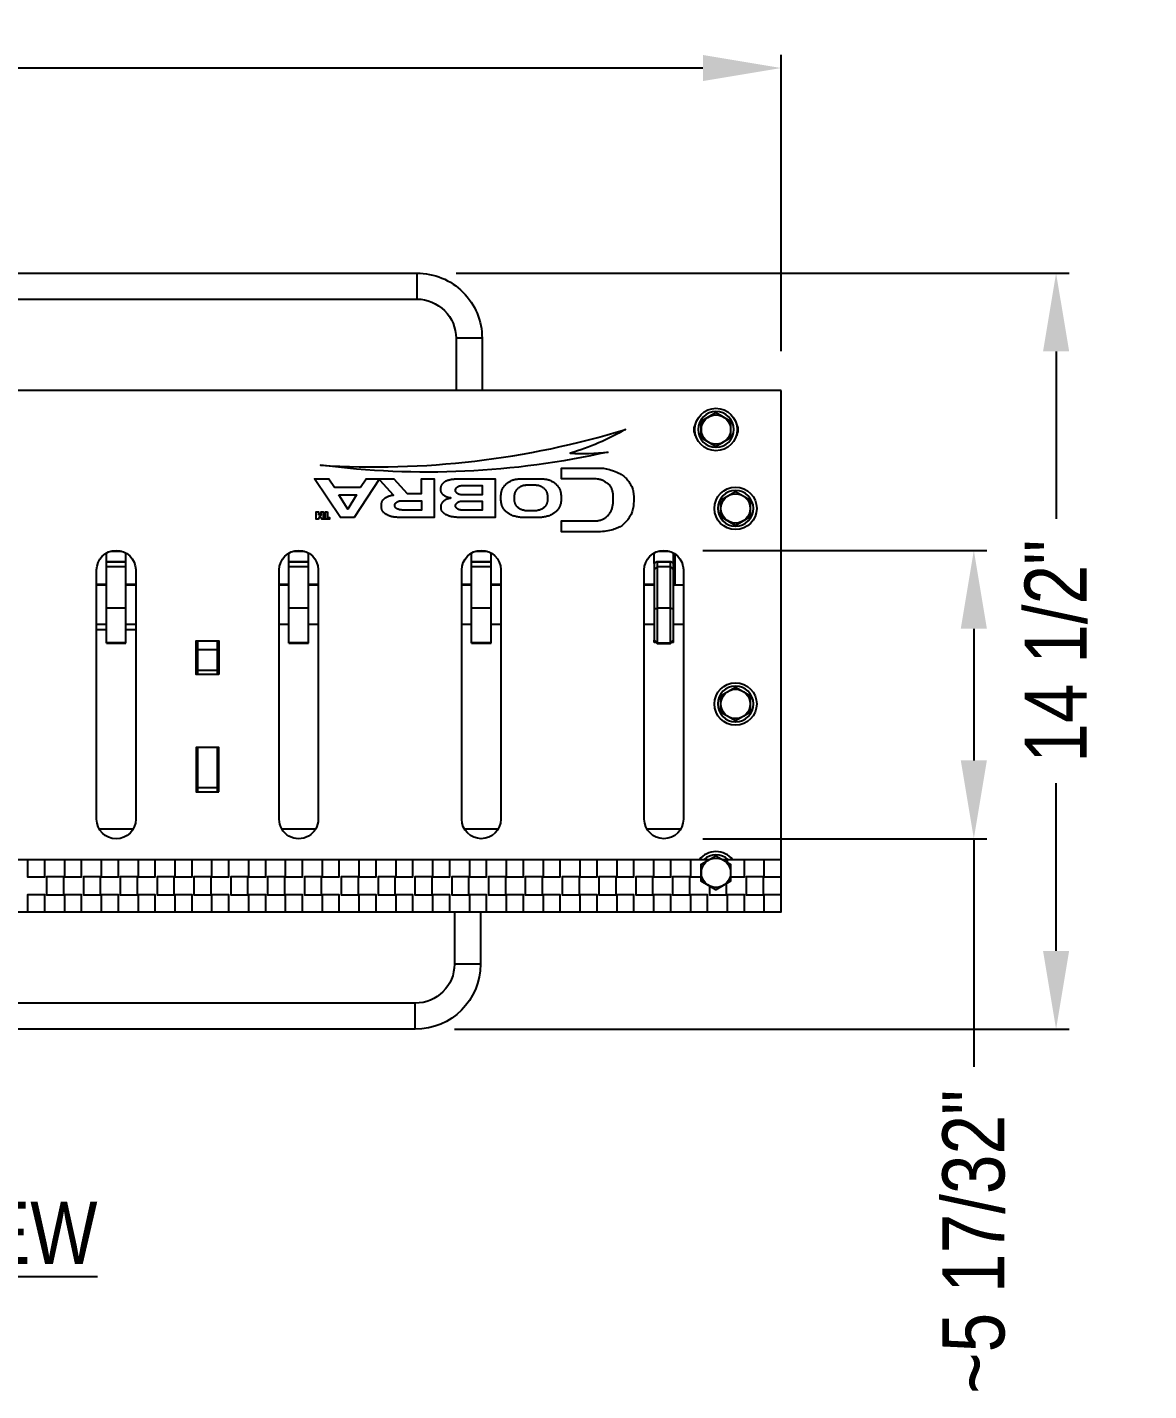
# Model space of a CAD drawing. Extents: x 0 to 216, y 0 to 280.
# Drawn here: x 65.4 to 108.4, y 176.6 to 228.9 of the extents above; entities that cross this region are included whole.
import ezdxf

# ---------------------------------------------------------------- set-up
doc = ezdxf.new("R2010")
doc.units = 0
doc.header["$MEASUREMENT"] = 0
for name, color, linetype in [('CADdetails-1-FINE', 1, 'CONTINUOUS'), ('CADdetails-11-VERYFINE', 11, 'CONTINUOUS'), ('CADdetails-2-FINELIGHT', 2, 'CONTINUOUS'), ('CADdetails-7-VERYFINE', 7, 'CONTINUOUS'), ('CADdetails-9-EXTRAFINE', 9, 'CONTINUOUS')]:
    doc.layers.add(name, color=color, linetype=linetype)
doc.styles.add('CADdetails-DIMENSIONS', font='ARIALN.TTF', dxfattribs={"height": 2.38})
doc.styles.add('CADdetails-NOTES', font='ARIALN.TTF', dxfattribs={"height": 2.38})
doc.dimstyles.new('CADdetails-DIM', dxfattribs={"dimtxt": 2.38, "dimasz": 3, "dimexe": 0.5, "dimexo": 1.5, "dimgap": 1, "dimtad": 0, "dimzin": 0, "dimdsep": 46, "dimtxsty": 'CADdetails-NOTES', "dimcen": 1, "dimclrd": 256, "dimclre": 256, "dimadec": 0, "dimazin": 0, "dimtfac": 1, "dimtofl": 0, "dimtmove": 0, "dimatfit": 3, "dimfxl": 0, "dimtolj": 1, "dimtzin": 0, "dimarcsym": 0})

# ---------------------------------------------------------------- blocks, each defined once
blk = doc.blocks.new('*D11')
at = {"layer": 'CADdetails-7-VERYFINE', "lineweight": -2}
for p, q in [((81.832, 219.474), (105.322, 219.474)), ((104.822, 216.474), (104.822, 210.051)), ((104.822, 193.499), (104.822, 199.922)), ((81.772, 190.499), (105.322, 190.499))]:
    blk.add_line(p, q, dxfattribs=at)
at = {"layer": 'CADdetails-7-VERYFINE'}
for points in [[(104.322, 216.474), (105.322, 216.474), (104.822, 219.474)], [(104.322, 193.499), (105.322, 193.499), (104.822, 190.499)]]:
    blk.add_solid(points, dxfattribs=at)
at = {"layer": 'CADdetails-7-VERYFINE', "color": 0, "insert": (104.822, 204.986), "char_height": 2.38, "attachment_point": 5, "rotation": 90, "style": 'CADdetails-NOTES'}
blk.add_mtext('\\A1;14 1/2"', dxfattribs=at)
blk = doc.blocks.new('*D12')
at = {"layer": 'CADdetails-7-VERYFINE', "lineweight": -2}
for p, q in [((91.294, 208.848), (102.171, 208.848)), ((101.671, 205.848), (101.671, 200.8)), ((91.294, 197.8), (102.171, 197.8)), ((101.671, 197.8), (101.671, 189.06))]:
    blk.add_line(p, q, dxfattribs=at)
at = {"layer": 'CADdetails-7-VERYFINE'}
for points in [[(101.171, 205.848), (102.171, 205.848), (101.671, 208.848)], [(101.171, 200.8), (102.171, 200.8), (101.671, 197.8)]]:
    blk.add_solid(points, dxfattribs=at)
at = {"layer": 'CADdetails-7-VERYFINE', "color": 0, "insert": (101.671, 182.354), "char_height": 2.38, "attachment_point": 5, "rotation": 90, "style": 'CADdetails-NOTES'}
blk.add_mtext('\\A1;~5 17/32"', dxfattribs=at)
blk = doc.blocks.new('*D13')
at = {"layer": 'CADdetails-7-VERYFINE', "lineweight": -2}
for p, q in [((22.354, 216.478), (22.354, 227.831)), ((94.29, 216.478), (94.29, 227.831)), ((25.354, 227.331), (55.44, 227.331)), ((91.29, 227.331), (61.203, 227.331))]:
    blk.add_line(p, q, dxfattribs=at)
at = {"layer": 'CADdetails-7-VERYFINE'}
for points in [[(25.354, 227.831), (25.354, 226.831), (22.354, 227.331)], [(91.29, 227.831), (91.29, 226.831), (94.29, 227.331)]]:
    blk.add_solid(points, dxfattribs=at)
at = {"layer": 'CADdetails-7-VERYFINE', "color": 0, "insert": (58.322, 227.331), "char_height": 2.38, "attachment_point": 5, "style": 'CADdetails-NOTES'}
blk.add_mtext('\\A1;36"', dxfattribs=at)

msp = doc.modelspace()

# ---------------------------------------------------------------- linework, layer by layer
at = {"layer": 'CADdetails-1-FINE'}
msp.add_lwpolyline([(94.29, 214.978), (22.354, 214.978), (22.354, 194.995), (94.29, 194.995)], close=True, dxfattribs=at)
at = {"layer": 'CADdetails-11-VERYFINE'}
for points in [[(33.873, 214.978), (33.873, 216.976, -0.414214), (36.371, 219.474), (80.332, 219.474, -0.414214), (82.83, 216.976), (82.83, 214.978)], [(34.872, 214.978), (34.872, 216.976, -0.414214), (36.371, 218.475), (80.332, 218.475, -0.414214), (81.831, 216.976), (81.831, 214.978)], [(82.77, 194.995), (82.77, 192.997, -0.414213), (80.272, 190.499), (36.311, 190.499, -0.414211), (33.814, 192.997), (33.814, 194.995)], [(81.771, 194.995), (81.771, 192.997, -0.414213), (80.272, 191.498), (36.311, 191.498, -0.414212), (34.813, 192.997), (34.813, 194.995)]]:
    msp.add_lwpolyline(points, format="xyb", dxfattribs=at)
for points in [[(80.332, 219.474), (80.332, 218.475)], [(82.83, 216.976), (81.831, 216.976)], [(82.77, 192.997), (81.771, 192.997)], [(80.272, 190.499), (80.272, 191.498)]]:
    msp.add_lwpolyline(points, dxfattribs=at)
at = {"layer": 'CADdetails-9-EXTRAFINE'}
for points in [[(91.797, 212.833), (91.797, 212.797, 273.753625), (91.787, 212.797), (91.787, 212.833)], [(92.546, 209.81), (92.546, 209.773, 273.582638), (92.536, 209.773), (92.536, 209.81)], [(68.063, 198.548), (68.063, 208.099, -0.99233), (69.562, 208.11), (69.562, 207.37, -0.003416), (69.562, 207.36)], [(75.057, 198.548), (75.057, 208.099, -0.992333), (76.555, 208.11), (76.555, 207.37, -0.002767), (76.555, 207.361)], [(82.051, 198.549), (82.051, 208.099, -0.992335), (83.549, 208.11), (83.549, 207.37, -0.003306), (83.549, 207.361)], [(89.045, 198.549), (89.044, 208.099, -0.992341), (90.543, 208.11), (90.543, 207.371, -0.002767), (90.543, 207.361)], [(69.562, 207.36), (69.562, 198.548, -0.999976), (68.063, 198.548)], [(76.555, 207.361), (76.556, 198.549, -1.000014), (75.057, 198.548)], [(83.549, 207.361), (83.55, 198.549, -0.999999), (82.051, 198.549)], [(90.543, 207.361), (90.543, 198.549, -0.999964), (89.045, 198.549)], [(92.546, 202.317), (92.546, 202.28, 273.582638), (92.536, 202.28), (92.536, 202.317)]]:
    msp.add_lwpolyline(points, format="xyb", dxfattribs=at)
for points in [[(91.23, 213.155), (91.23, 213.803), (91.792, 214.127), (92.353, 213.803), (92.353, 213.155), (91.792, 212.831)], [(87.162, 212.002), (87.21, 212.001), (87.275, 212.002), (87.33, 212.003), (87.38, 212.002), (87.429, 212), (87.48, 211.995), (87.532, 211.987), (87.586, 211.977), (87.598, 211.975), (87.653, 211.962), (87.711, 211.946), (87.774, 211.926), (87.827, 211.908), (87.862, 211.896), (87.928, 211.871), (87.987, 211.846), (88.041, 211.822), (88.091, 211.797), (88.138, 211.771), (88.144, 211.768), (88.187, 211.741), (88.227, 211.714), (88.263, 211.687), (88.297, 211.659), (88.328, 211.631), (88.358, 211.601), (88.387, 211.567), (88.417, 211.531), (88.447, 211.489), (88.467, 211.461), (88.493, 211.421), (88.519, 211.377), (88.542, 211.335), (88.562, 211.294), (88.579, 211.255), (88.593, 211.216), (88.605, 211.177), (88.615, 211.136), (88.624, 211.091), (88.631, 211.043), (88.637, 210.992), (88.641, 210.935), (88.641, 210.932), (88.643, 210.868), (88.643, 210.8), (88.641, 210.729), (88.641, 210.716), (88.636, 210.644), (88.63, 210.577), (88.626, 210.542), (88.618, 210.486), (88.608, 210.433), (88.597, 210.385), (88.585, 210.34), (88.571, 210.298), (88.556, 210.259), (88.539, 210.22), (88.519, 210.181), (88.496, 210.142), (88.471, 210.102), (88.443, 210.062), (88.411, 210.021), (88.379, 209.982), (88.378, 209.981), (88.342, 209.941), (88.305, 209.903), (88.267, 209.869), (88.23, 209.837), (88.192, 209.807), (88.154, 209.78), (88.116, 209.756), (88.077, 209.734), (88.035, 209.713), (87.99, 209.693), (87.942, 209.674), (87.891, 209.656), (87.835, 209.639), (87.776, 209.622), (87.71, 209.607), (87.644, 209.594), (87.576, 209.583), (87.508, 209.574), (87.439, 209.567), (87.368, 209.562), (87.297, 209.56), (87.225, 209.56), (87.162, 209.561), (85.875, 209.561), (85.875, 209.982), (87.162, 209.982), (87.191, 209.981), (87.22, 209.983), (87.25, 209.985), (87.279, 209.989), (87.309, 209.995), (87.338, 210.002), (87.368, 210.01), (87.397, 210.02), (87.425, 210.031), (87.426, 210.031), (87.454, 210.043), (87.482, 210.057), (87.509, 210.072), (87.534, 210.087), (87.559, 210.104), (87.583, 210.122), (87.606, 210.141), (87.628, 210.161), (87.648, 210.181), (87.668, 210.203), (87.688, 210.226), (87.706, 210.251), (87.724, 210.276), (87.741, 210.303), (87.757, 210.331), (87.771, 210.36), (87.785, 210.39), (87.787, 210.393), (87.797, 210.417), (87.808, 210.448), (87.818, 210.479), (87.826, 210.51), (87.833, 210.541), (87.839, 210.572), (87.843, 210.602), (87.846, 210.632), (87.847, 210.662), (87.848, 210.697), (87.847, 210.743), (87.846, 210.772), (87.846, 210.813), (87.847, 210.855), (87.847, 210.876), (87.849, 210.928), (87.849, 210.965), (87.848, 210.997), (87.846, 211.026), (87.843, 211.054), (87.838, 211.083), (87.832, 211.112), (87.824, 211.14), (87.815, 211.169), (87.804, 211.198), (87.802, 211.205), (87.798, 211.215), (87.786, 211.241), (87.774, 211.265), (87.761, 211.287), (87.748, 211.308), (87.734, 211.326), (87.72, 211.344), (87.705, 211.359), (87.69, 211.374), (87.672, 211.389), (87.652, 211.404), (87.627, 211.421), (87.596, 211.441), (87.565, 211.461), (87.539, 211.477), (87.508, 211.496), (87.483, 211.51), (87.461, 211.521), (87.439, 211.532), (87.414, 211.541), (87.387, 211.55), (87.383, 211.551), (87.353, 211.559), (87.321, 211.567), (87.287, 211.574), (87.249, 211.58), (87.205, 211.585), (87.162, 211.59), (85.875, 211.59), (85.875, 212.002)], [(78.17, 211.264), (78.385, 211.59), (78.905, 211.59), (77.93, 210.111), (77.402, 210.111), (76.406, 211.59), (76.959, 211.59), (77.178, 211.264)], [(81.909, 210.111), (81.877, 210.114), (81.835, 210.118), (81.791, 210.121), (81.756, 210.124), (81.726, 210.127), (81.7, 210.13), (81.676, 210.134), (81.654, 210.138), (81.634, 210.143), (81.613, 210.148), (81.592, 210.155), (81.569, 210.163), (81.544, 210.172), (81.517, 210.183), (81.512, 210.185), (81.488, 210.195), (81.466, 210.205), (81.447, 210.214), (81.43, 210.224), (81.415, 210.233), (81.4, 210.242), (81.39, 210.25), (81.376, 210.26), (81.363, 210.272), (81.351, 210.283), (81.339, 210.295), (81.327, 210.308), (81.317, 210.321), (81.307, 210.335), (81.302, 210.341), (81.294, 210.355), (81.287, 210.367), (81.281, 210.38), (81.275, 210.392), (81.271, 210.405), (81.267, 210.416), (81.265, 210.428), (81.263, 210.44), (81.261, 210.453), (81.261, 210.468), (81.26, 210.488), (81.26, 210.493), (81.26, 210.513), (81.26, 210.532), (81.261, 210.547), (81.263, 210.561), (81.265, 210.575), (81.268, 210.589), (81.272, 210.603), (81.277, 210.617), (81.282, 210.631), (81.289, 210.645), (81.296, 210.659), (81.304, 210.673), (81.313, 210.686), (81.322, 210.699), (81.332, 210.712), (81.335, 210.715), (81.346, 210.727), (81.357, 210.738), (81.37, 210.75), (81.383, 210.761), (81.397, 210.772), (81.406, 210.778), (81.413, 210.782), (81.428, 210.792), (81.444, 210.801), (81.459, 210.809), (81.475, 210.817), (81.49, 210.823), (81.506, 210.829), (81.523, 210.834), (81.543, 210.839), (81.566, 210.845), (81.599, 210.852), (81.604, 210.853), (81.631, 210.859), (81.612, 210.86), (81.594, 210.862), (81.575, 210.864), (81.557, 210.867), (81.539, 210.871), (81.52, 210.876), (81.502, 210.882), (81.484, 210.888), (81.466, 210.895), (81.449, 210.903), (81.431, 210.912), (81.418, 210.919), (81.402, 210.928), (81.386, 210.938), (81.372, 210.948), (81.358, 210.959), (81.345, 210.969), (81.334, 210.98), (81.323, 210.991), (81.313, 211.003), (81.303, 211.014), (81.295, 211.026), (81.289, 211.035), (81.282, 211.047), (81.275, 211.06), (81.27, 211.072), (81.265, 211.085), (81.261, 211.097), (81.258, 211.109), (81.256, 211.121), (81.255, 211.133), (81.254, 211.145), (81.254, 211.159), (81.254, 211.179), (81.255, 211.188), (81.255, 211.208), (81.255, 211.214), (81.255, 211.232), (81.255, 211.238), (81.256, 211.253), (81.258, 211.268), (81.26, 211.281), (81.262, 211.293), (81.266, 211.305), (81.27, 211.317), (81.275, 211.329), (81.282, 211.342), (81.289, 211.355), (81.297, 211.369), (81.307, 211.384), (81.313, 211.391), (81.319, 211.399), (81.331, 211.414), (81.343, 211.428), (81.355, 211.441), (81.367, 211.453), (81.379, 211.465), (81.392, 211.475), (81.405, 211.484), (81.418, 211.493), (81.432, 211.501), (81.447, 211.509), (81.463, 211.517), (81.481, 211.525), (81.499, 211.532), (81.51, 211.536), (81.532, 211.544), (81.554, 211.55), (81.578, 211.557), (81.602, 211.562), (81.628, 211.567), (81.654, 211.572), (81.682, 211.576), (81.712, 211.579), (81.744, 211.582), (81.779, 211.585), (81.818, 211.587), (81.862, 211.589), (81.909, 211.59), (83.329, 211.59), (83.329, 210.111)], [(82.035, 211.332), (82.836, 211.332), (82.836, 210.979), (82.035, 210.979), (82.032, 210.979), (82.019, 210.98), (82.007, 210.981), (81.997, 210.982), (81.987, 210.983), (81.978, 210.984), (81.97, 210.986), (81.962, 210.988), (81.953, 210.991), (81.945, 210.994), (81.937, 210.997), (81.928, 211), (81.927, 211.001), (81.924, 211.003), (81.916, 211.007), (81.908, 211.011), (81.9, 211.016), (81.893, 211.021), (81.886, 211.026), (81.88, 211.031), (81.873, 211.037), (81.866, 211.044), (81.857, 211.052), (81.847, 211.063), (81.847, 211.064), (81.843, 211.067), (81.837, 211.074), (81.832, 211.08), (81.828, 211.085), (81.828, 211.086), (81.824, 211.091), (81.82, 211.097), (81.817, 211.103), (81.815, 211.109), (81.812, 211.114), (81.811, 211.12), (81.809, 211.126), (81.809, 211.128), (81.808, 211.133), (81.807, 211.138), (81.807, 211.143), (81.807, 211.148), (81.808, 211.153), (81.809, 211.159), (81.809, 211.161), (81.809, 211.162), (81.811, 211.171), (81.813, 211.179), (81.815, 211.187), (81.817, 211.193), (81.82, 211.199), (81.822, 211.205), (81.825, 211.211), (81.828, 211.217), (81.833, 211.224), (81.837, 211.229), (81.839, 211.234), (81.845, 211.242), (81.85, 211.249), (81.854, 211.254), (81.859, 211.259), (81.863, 211.264), (81.867, 211.268), (81.872, 211.272), (81.878, 211.276), (81.884, 211.28), (81.891, 211.284), (81.899, 211.288), (81.899, 211.288), (81.91, 211.294), (81.921, 211.299), (81.932, 211.304), (81.944, 211.309), (81.947, 211.31), (81.958, 211.314), (81.969, 211.318), (81.981, 211.321), (81.992, 211.324), (82.003, 211.327), (82.014, 211.329), (82.025, 211.331)], [(84.563, 211.359), (84.847, 211.359), (84.869, 211.356), (84.899, 211.354), (84.905, 211.353), (84.935, 211.35), (84.958, 211.347), (84.978, 211.344), (84.995, 211.341), (85.011, 211.337), (85.025, 211.332), (85.039, 211.327), (85.055, 211.32), (85.071, 211.312), (85.088, 211.303), (85.101, 211.296), (85.12, 211.285), (85.136, 211.274), (85.151, 211.264), (85.166, 211.252), (85.182, 211.238), (85.191, 211.23), (85.206, 211.217), (85.222, 211.202), (85.235, 211.188), (85.247, 211.175), (85.257, 211.163), (85.267, 211.15), (85.276, 211.136), (85.284, 211.121), (85.292, 211.106), (85.299, 211.089), (85.306, 211.072), (85.308, 211.067), (85.314, 211.049), (85.319, 211.03), (85.323, 211.01), (85.328, 210.988), (85.331, 210.965), (85.334, 210.941), (85.335, 210.93), (85.338, 210.902), (85.339, 210.874), (85.34, 210.847), (85.339, 210.82), (85.338, 210.791), (85.338, 210.781), (85.337, 210.767), (85.335, 210.745), (85.333, 210.727), (85.33, 210.71), (85.327, 210.695), (85.322, 210.68), (85.317, 210.664), (85.31, 210.646), (85.3, 210.622), (85.298, 210.618), (85.297, 210.615), (85.288, 210.594), (85.28, 210.578), (85.273, 210.565), (85.266, 210.553), (85.259, 210.543), (85.251, 210.533), (85.242, 210.523), (85.231, 210.513), (85.218, 210.501), (85.201, 210.487), (85.199, 210.485), (85.178, 210.468), (85.161, 210.455), (85.146, 210.444), (85.132, 210.436), (85.118, 210.428), (85.104, 210.421), (85.089, 210.415), (85.072, 210.408), (85.052, 210.401), (85.026, 210.394), (85.026, 210.393), (85.023, 210.393), (84.993, 210.384), (84.967, 210.377), (84.944, 210.372), (84.922, 210.368), (84.902, 210.366), (84.883, 210.364), (84.864, 210.363), (84.847, 210.363), (84.563, 210.363), (84.545, 210.363), (84.526, 210.364), (84.507, 210.366), (84.487, 210.368), (84.466, 210.372), (84.442, 210.377), (84.417, 210.384), (84.386, 210.393), (84.383, 210.393), (84.383, 210.394), (84.358, 210.401), (84.338, 210.408), (84.32, 210.415), (84.305, 210.421), (84.291, 210.428), (84.278, 210.436), (84.264, 210.444), (84.249, 210.455), (84.231, 210.468), (84.21, 210.485), (84.209, 210.487), (84.191, 210.501), (84.178, 210.513), (84.167, 210.523), (84.158, 210.533), (84.15, 210.543), (84.143, 210.553), (84.136, 210.565), (84.129, 210.578), (84.121, 210.594), (84.112, 210.615), (84.111, 210.618), (84.109, 210.622), (84.099, 210.646), (84.092, 210.664), (84.087, 210.68), (84.083, 210.695), (84.079, 210.71), (84.077, 210.727), (84.074, 210.745), (84.072, 210.767), (84.071, 210.781), (84.071, 210.791), (84.07, 210.82), (84.07, 210.847), (84.07, 210.874), (84.072, 210.902), (84.074, 210.93), (84.075, 210.941), (84.078, 210.965), (84.082, 210.988), (84.086, 211.01), (84.09, 211.03), (84.096, 211.049), (84.101, 211.067), (84.103, 211.072), (84.11, 211.089), (84.117, 211.106), (84.125, 211.121), (84.134, 211.136), (84.143, 211.15), (84.152, 211.163), (84.162, 211.175), (84.174, 211.188), (84.187, 211.202), (84.203, 211.217), (84.218, 211.23), (84.227, 211.238), (84.243, 211.252), (84.258, 211.264), (84.273, 211.274), (84.289, 211.285), (84.308, 211.296), (84.321, 211.303), (84.338, 211.312), (84.355, 211.32), (84.37, 211.327), (84.384, 211.332), (84.399, 211.337), (84.414, 211.341), (84.432, 211.344), (84.451, 211.347), (84.474, 211.35), (84.504, 211.353), (84.51, 211.354), (84.54, 211.356)], [(91.98, 210.131), (91.98, 210.78), (92.541, 211.104), (93.103, 210.78), (93.103, 210.131), (92.541, 209.807)], [(77.347, 210.976), (78.015, 210.976), (77.681, 210.428)], [(79.783, 210.75), (80.509, 210.75), (80.509, 210.393), (79.783, 210.393), (79.772, 210.394), (79.758, 210.395), (79.739, 210.396), (79.737, 210.396), (79.722, 210.397), (79.71, 210.398), (79.699, 210.399), (79.69, 210.4), (79.681, 210.401), (79.673, 210.403), (79.665, 210.405), (79.657, 210.408), (79.647, 210.411), (79.636, 210.415), (79.622, 210.421), (79.618, 210.422), (79.604, 210.428), (79.592, 210.433), (79.58, 210.437), (79.571, 210.441), (79.563, 210.445), (79.556, 210.448), (79.55, 210.451), (79.546, 210.454), (79.54, 210.458), (79.534, 210.463), (79.529, 210.467), (79.524, 210.472), (79.519, 210.477), (79.515, 210.482), (79.511, 210.488), (79.507, 210.493), (79.504, 210.499), (79.5, 210.506), (79.497, 210.512), (79.495, 210.519), (79.492, 210.527), (79.49, 210.534), (79.489, 210.538), (79.488, 210.541), (79.487, 210.548), (79.485, 210.555), (79.485, 210.562), (79.484, 210.569), (79.484, 210.575), (79.485, 210.582), (79.486, 210.588), (79.487, 210.595), (79.488, 210.602), (79.49, 210.608), (79.493, 210.615), (79.495, 210.621), (79.498, 210.628), (79.502, 210.634), (79.506, 210.641), (79.51, 210.647), (79.515, 210.654), (79.517, 210.656), (79.517, 210.657), (79.523, 210.664), (79.528, 210.67), (79.534, 210.675), (79.54, 210.68), (79.546, 210.685), (79.552, 210.69), (79.558, 210.694), (79.565, 210.698), (79.573, 210.703), (79.582, 210.708), (79.593, 210.713), (79.597, 210.715), (79.608, 210.72), (79.621, 210.726), (79.633, 210.731), (79.643, 210.735), (79.653, 210.738), (79.663, 210.741), (79.67, 210.743), (79.679, 210.745), (79.689, 210.747), (79.698, 210.749), (79.707, 210.75), (79.715, 210.75), (79.724, 210.751), (79.734, 210.751), (79.747, 210.751), (79.75, 210.75), (79.764, 210.75), (79.774, 210.75)], [(82.035, 210.729), (82.836, 210.729), (82.836, 210.393), (82.035, 210.393), (82.032, 210.394), (82.019, 210.394), (82.007, 210.395), (81.997, 210.396), (81.987, 210.397), (81.978, 210.399), (81.97, 210.4), (81.962, 210.402), (81.953, 210.405), (81.945, 210.408), (81.937, 210.411), (81.928, 210.415), (81.927, 210.415), (81.924, 210.417), (81.916, 210.421), (81.908, 210.425), (81.9, 210.43), (81.893, 210.435), (81.886, 210.44), (81.88, 210.445), (81.873, 210.451), (81.866, 210.458), (81.857, 210.467), (81.847, 210.477), (81.847, 210.478), (81.843, 210.482), (81.837, 210.488), (81.832, 210.494), (81.828, 210.499), (81.827, 210.5), (81.824, 210.506), (81.82, 210.511), (81.817, 210.517), (81.815, 210.523), (81.812, 210.529), (81.811, 210.534), (81.809, 210.54), (81.809, 210.541), (81.808, 210.547), (81.807, 210.552), (81.807, 210.557), (81.807, 210.562), (81.808, 210.567), (81.809, 210.573), (81.809, 210.575), (81.811, 210.581), (81.812, 210.587), (81.815, 210.593), (81.817, 210.599), (81.82, 210.606), (81.824, 210.611), (81.827, 210.617), (81.829, 210.619), (81.833, 210.625), (81.838, 210.631), (81.843, 210.637), (81.85, 210.644), (81.852, 210.646), (81.862, 210.656), (81.871, 210.664), (81.88, 210.672), (81.89, 210.681), (81.899, 210.688), (81.909, 210.696), (81.912, 210.698), (81.92, 210.704), (81.927, 210.708), (81.934, 210.712), (81.94, 210.715), (81.946, 210.718), (81.952, 210.721), (81.958, 210.723), (81.964, 210.724), (81.971, 210.726), (81.978, 210.727), (81.986, 210.728), (81.995, 210.729), (82.004, 210.729), (82.014, 210.729), (82.026, 210.729)], [(76.561, 210.192), (76.605, 210.259), (76.621, 210.259), (76.668, 210.192), (76.668, 210.325), (76.747, 210.325), (76.747, 210.044), (76.695, 210.044), (76.613, 210.161), (76.553, 210.044), (76.473, 210.044), (76.473, 210.325), (76.561, 210.325)], [(76.91, 210.325), (76.91, 210.111), (76.987, 210.111), (76.987, 210.044), (76.769, 210.044), (76.769, 210.111), (76.827, 210.111), (76.827, 210.325)], [(72.749, 204.087), (71.87, 204.087), (71.87, 205.376), (72.749, 205.376)], [(93.103, 203.286), (93.103, 202.638), (92.541, 202.314), (91.98, 202.638), (91.98, 203.286), (92.541, 203.611)], [(72.749, 199.599), (72.749, 201.3), (71.87, 201.3), (71.87, 199.599)], [(91.792, 197.142), (92.353, 196.818), (92.353, 196.17), (91.792, 195.846), (91.23, 196.17), (91.23, 196.818)], [(66.806, 196.334), (66.147, 196.334), (66.147, 195.655), (66.806, 195.655)], [(68.217, 196.334), (67.557, 196.334), (67.557, 195.655), (68.217, 195.655)], [(69.628, 196.334), (68.968, 196.334), (68.968, 195.655), (69.628, 195.655)], [(71.038, 196.334), (70.379, 196.334), (70.379, 195.655), (71.038, 195.655)], [(72.449, 196.334), (71.79, 196.334), (71.79, 195.655), (72.449, 195.655)], [(73.86, 196.334), (73.2, 196.334), (73.2, 195.655), (73.86, 195.655)], [(75.271, 196.334), (74.611, 196.334), (74.611, 195.655), (75.271, 195.655)], [(76.681, 196.334), (76.022, 196.334), (76.022, 195.655), (76.681, 195.655)], [(78.092, 196.334), (77.433, 196.334), (77.433, 195.655), (78.092, 195.655)], [(79.503, 196.334), (78.843, 196.334), (78.843, 195.655), (79.503, 195.655)], [(80.914, 196.334), (80.254, 196.334), (80.254, 195.655), (80.914, 195.655)], [(82.324, 196.334), (81.665, 196.334), (81.665, 195.655), (82.324, 195.655)], [(83.735, 196.334), (83.076, 196.334), (83.076, 195.655), (83.735, 195.655)], [(85.146, 196.334), (84.486, 196.334), (84.486, 195.655), (85.146, 195.655)], [(86.557, 196.334), (85.897, 196.334), (85.897, 195.655), (86.557, 195.655)], [(87.967, 196.334), (87.308, 196.334), (87.308, 195.655), (87.967, 195.655)], [(89.378, 196.334), (88.719, 196.334), (88.719, 195.655), (89.378, 195.655)], [(90.789, 196.334), (90.129, 196.334), (90.129, 195.655), (90.789, 195.655)], [(93.61, 196.334), (92.951, 196.334), (92.951, 195.655), (93.61, 195.655)]]:
    msp.add_lwpolyline(points, close=True, dxfattribs=at)
for points in [[(87.659, 212.616, -0.088033), (76.643, 212.114, 0.090544), (88.328, 213.482, -0.057913), (86.205, 212.572, 0.043804)], [(79.613, 210.112), (79.587, 210.113), (79.551, 210.115), (79.516, 210.118), (79.481, 210.121), (79.447, 210.126), (79.422, 210.13), (79.397, 210.134), (79.376, 210.139), (79.356, 210.144), (79.336, 210.15), (79.315, 210.157), (79.292, 210.165), (79.267, 210.176), (79.236, 210.189), (79.23, 210.192), (79.223, 210.195), (79.195, 210.208), (79.173, 210.219), (79.154, 210.229), (79.137, 210.239), (79.122, 210.249), (79.108, 210.259), (79.094, 210.269), (79.093, 210.27), (79.08, 210.281), (79.068, 210.293), (79.056, 210.306), (79.045, 210.319), (79.034, 210.332), (79.028, 210.341), (79.019, 210.354), (79.011, 210.367), (79.005, 210.38), (78.999, 210.393), (78.994, 210.407), (78.99, 210.421), (78.986, 210.436), (78.983, 210.452), (78.98, 210.469), (78.98, 210.471), (78.978, 210.49), (78.977, 210.509), (78.976, 210.526), (78.976, 210.551), (78.976, 210.565), (78.976, 210.593), (78.977, 210.613), (78.978, 210.629), (78.98, 210.643), (78.982, 210.658), (78.986, 210.673), (78.99, 210.688), (78.995, 210.704), (79.002, 210.72), (79.007, 210.732), (79.013, 210.744), (79.02, 210.758), (79.027, 210.769), (79.034, 210.779), (79.042, 210.789), (79.051, 210.799), (79.061, 210.809), (79.073, 210.82), (79.088, 210.833), (79.091, 210.835), (79.101, 210.843), (79.12, 210.857), (79.138, 210.87), (79.156, 210.882), (79.173, 210.892), (79.19, 210.901), (79.206, 210.909), (79.223, 210.916), (79.242, 210.923), (79.266, 210.932), (79.297, 210.942), (79.318, 210.949), (79.333, 210.953), (79.346, 210.956), (79.36, 210.959), (79.375, 210.961), (79.39, 210.962), (79.408, 210.962), (79.428, 210.962), (79.431, 210.962), (78.924, 211.521), (78.924, 211.59), (79.447, 211.59), (79.957, 211.026), (80.509, 211.026), (80.509, 211.59), (80.99, 211.59), (80.99, 210.111), (79.715, 210.111, -0.015333)], [(85.194, 211.584), (85.196, 211.584), (85.232, 211.582), (85.264, 211.578), (85.294, 211.574), (85.321, 211.569), (85.347, 211.562), (85.372, 211.555), (85.399, 211.545), (85.429, 211.534), (85.457, 211.521), (85.49, 211.506), (85.52, 211.49), (85.548, 211.474), (85.573, 211.459), (85.596, 211.443), (85.618, 211.426), (85.64, 211.407), (85.662, 211.387), (85.683, 211.365), (85.704, 211.342), (85.724, 211.318), (85.738, 211.3), (85.756, 211.275), (85.772, 211.251), (85.786, 211.226), (85.799, 211.203), (85.81, 211.179), (85.819, 211.156), (85.827, 211.132), (85.834, 211.107), (85.84, 211.08), (85.845, 211.051), (85.849, 211.02), (85.853, 210.988), (85.855, 210.95), (85.857, 210.908), (85.857, 210.858), (85.857, 210.851), (85.857, 210.816), (85.856, 210.775), (85.854, 210.739), (85.851, 210.707), (85.847, 210.677), (85.847, 210.677), (85.841, 210.648), (85.835, 210.619), (85.827, 210.591), (85.818, 210.564), (85.808, 210.538), (85.797, 210.513), (85.784, 210.489), (85.771, 210.466), (85.756, 210.443), (85.74, 210.421), (85.723, 210.399), (85.704, 210.377), (85.7, 210.373), (85.679, 210.352), (85.657, 210.331), (85.634, 210.312), (85.609, 210.292), (85.583, 210.273), (85.571, 210.265), (85.542, 210.247), (85.513, 210.23), (85.482, 210.214), (85.45, 210.199), (85.434, 210.192), (85.4, 210.178), (85.365, 210.165), (85.329, 210.154), (85.293, 210.144), (85.256, 210.134), (85.219, 210.127), (85.181, 210.12), (85.142, 210.115), (85.104, 210.112), (85.065, 210.109), (85.026, 210.108), (84.987, 210.109), (84.976, 210.109), (84.937, 210.111), (84.472, 210.111, -0.023462), (84.37, 210.109), (84.345, 210.109), (84.306, 210.112), (84.267, 210.115), (84.229, 210.12), (84.191, 210.127), (84.154, 210.134), (84.117, 210.143), (84.08, 210.154), (84.044, 210.165), (84.009, 210.178), (83.975, 210.192), (83.96, 210.199), (83.928, 210.214), (83.897, 210.23), (83.867, 210.247), (83.839, 210.265), (83.826, 210.273), (83.8, 210.292), (83.775, 210.311), (83.752, 210.331), (83.73, 210.352), (83.709, 210.373), (83.706, 210.377), (83.687, 210.398), (83.669, 210.421), (83.653, 210.443), (83.638, 210.466), (83.625, 210.489), (83.613, 210.513), (83.602, 210.538), (83.591, 210.564), (83.582, 210.591), (83.575, 210.619), (83.568, 210.648), (83.563, 210.677), (83.559, 210.707), (83.556, 210.739), (83.554, 210.775), (83.552, 210.817), (83.552, 210.851), (83.552, 210.857), (83.553, 210.908), (83.554, 210.95), (83.557, 210.988), (83.56, 211.019), (83.564, 211.051), (83.569, 211.08), (83.575, 211.107), (83.582, 211.132), (83.59, 211.156), (83.6, 211.179), (83.611, 211.203), (83.623, 211.227), (83.637, 211.251), (83.653, 211.275), (83.671, 211.3), (83.685, 211.318), (83.705, 211.342), (83.726, 211.365), (83.747, 211.387), (83.769, 211.407), (83.791, 211.426), (83.814, 211.443), (83.837, 211.459), (83.862, 211.474), (83.889, 211.49), (83.92, 211.506), (83.953, 211.521), (83.98, 211.533), (84.01, 211.545), (84.037, 211.555), (84.062, 211.562), (84.088, 211.569), (84.115, 211.574), (84.145, 211.578), (84.177, 211.582), (84.213, 211.584), (84.254, 211.586), (84.305, 211.586), (84.335, 211.586), (84.393, 211.587), (84.436, 211.588), (84.472, 211.59), (84.937, 211.59, 0.007217)]]:
    msp.add_lwpolyline(points, format="xyb", close=True, dxfattribs=at)
for points in [[(68.438, 208.411), (68.438, 208.745)], [(68.596, 208.815), (69.031, 208.815)], [(69.187, 206.645), (69.187, 208.745)], [(75.431, 208.411), (75.431, 208.745)], [(75.59, 208.815), (76.025, 208.815)], [(76.181, 206.645), (76.181, 208.745)], [(82.425, 208.411), (82.425, 208.745)], [(82.584, 208.815), (83.019, 208.815)], [(83.175, 206.645), (83.175, 208.745)], [(89.419, 208.347), (89.419, 208.745)], [(89.578, 208.815), (90.013, 208.815)], [(90.168, 208.347), (90.168, 208.745)], [(90.218, 208.715), (90.218, 207.546), (90.168, 207.546)], [(69.187, 208.411), (68.438, 208.411)], [(68.438, 206.645), (68.438, 208.411)], [(69.187, 208.4), (68.438, 208.4)], [(68.438, 208.228), (69.187, 208.228)], [(76.181, 208.411), (75.431, 208.411)], [(75.431, 206.645), (75.431, 208.411)], [(76.181, 208.4), (75.431, 208.4)], [(75.431, 208.228), (76.181, 208.228)], [(83.175, 208.411), (82.425, 208.411)], [(82.425, 206.645), (82.425, 208.411)], [(83.175, 208.4), (82.425, 208.4)], [(82.425, 208.228), (83.175, 208.228)], [(90.168, 205.406), (90.168, 208.347), (90.158, 208.354), (90.147, 208.362), (90.136, 208.369), (90.128, 208.374), (90.117, 208.382), (90.116, 208.382), (90.105, 208.389), (90.095, 208.394), (90.089, 208.398), (90.081, 208.402), (90.076, 208.404), (90.07, 208.407), (90.07, 208.407), (90.065, 208.408), (90.06, 208.41), (90.059, 208.41), (90.056, 208.41), (90.053, 208.411), (89.535, 208.411), (89.532, 208.41), (89.528, 208.41), (89.527, 208.41), (89.523, 208.408), (89.518, 208.407), (89.518, 208.407), (89.512, 208.404), (89.506, 208.402), (89.498, 208.398), (89.493, 208.394), (89.482, 208.389), (89.471, 208.382), (89.471, 208.382), (89.46, 208.374), (89.452, 208.369), (89.441, 208.362), (89.43, 208.354), (89.419, 208.347), (89.419, 205.406)], [(89.419, 208.102), (89.545, 208.228), (90.043, 208.228), (90.168, 208.102)], [(89.544, 205.284), (89.544, 205.284), (89.543, 205.285), (89.543, 205.286), (89.543, 205.286), (89.542, 205.287), (89.542, 205.288), (89.542, 205.289), (89.542, 205.289), (89.542, 205.29), (89.542, 205.291), (89.542, 205.292), (89.542, 205.292), (89.542, 205.293), (89.542, 205.294), (89.542, 205.295), (89.542, 205.297), (89.542, 205.298), (89.543, 205.299), (89.543, 205.3), (89.543, 205.301), (89.543, 205.302), (89.544, 205.304), (89.544, 205.304), (89.544, 205.305), (89.544, 205.305), (89.544, 205.305), (89.545, 205.306), (89.545, 205.307), (89.545, 205.308), (89.545, 205.308), (89.545, 205.309), (89.545, 205.31), (89.545, 205.31), (89.545, 208.4), (89.545, 208.401), (89.545, 208.403), (89.544, 208.405), (89.544, 208.405), (89.543, 208.407), (89.542, 208.408), (89.541, 208.409), (89.541, 208.409), (89.539, 208.41), (89.538, 208.41), (89.536, 208.411), (89.535, 208.411)], [(90.043, 208.4), (89.545, 208.4)], [(90.044, 205.284), (90.044, 205.285), (90.045, 205.287), (90.045, 205.287), (90.046, 205.289), (90.046, 205.291), (90.046, 205.292), (90.046, 205.294), (90.046, 205.296), (90.045, 205.297), (90.045, 205.299), (90.044, 205.301), (90.044, 205.303), (90.044, 205.304), (90.044, 205.304), (90.043, 205.305), (90.043, 205.305), (90.043, 205.306), (90.043, 205.307), (90.043, 205.308), (90.043, 205.308), (90.043, 205.309), (90.043, 205.309), (90.043, 205.31), (90.043, 205.31), (90.043, 208.4), (90.043, 208.401), (90.043, 208.403), (90.043, 208.405), (90.043, 208.405), (90.044, 208.407), (90.045, 208.408), (90.046, 208.409), (90.047, 208.409), (90.048, 208.41), (90.05, 208.41), (90.051, 208.411), (90.053, 208.411)], [(68.438, 207.546), (68.063, 207.546)], [(68.438, 207.51), (68.063, 207.51)], [(69.562, 207.546), (69.187, 207.546)], [(69.562, 207.51), (69.187, 207.51)], [(75.431, 207.546), (75.057, 207.546)], [(75.431, 207.51), (75.057, 207.51)], [(76.555, 207.546), (76.181, 207.546)], [(76.555, 207.51), (76.181, 207.51)], [(82.425, 207.546), (82.051, 207.546)], [(82.425, 207.51), (82.051, 207.51)], [(83.549, 207.546), (83.175, 207.546)], [(83.549, 207.51), (83.175, 207.51)], [(89.419, 207.546), (89.044, 207.546)], [(89.419, 207.51), (89.044, 207.51)], [(90.543, 207.51), (90.168, 207.51)], [(68.438, 205.295), (68.438, 206.645)], [(68.438, 206.645), (69.187, 206.645)], [(69.187, 205.295), (69.187, 206.645)], [(75.431, 205.295), (75.431, 206.645)], [(75.431, 206.645), (76.181, 206.645)], [(76.181, 205.295), (76.181, 206.645)], [(82.425, 205.295), (82.425, 206.645)], [(82.425, 206.645), (83.175, 206.645)], [(83.175, 205.295), (83.175, 206.645)], [(89.419, 206.599), (89.545, 206.645), (90.043, 206.645), (90.168, 206.599)], [(68.438, 206.012), (68.063, 206.012)], [(69.562, 206.012), (69.187, 206.012)], [(75.431, 206.012), (75.057, 206.012)], [(76.555, 206.012), (76.181, 206.012)], [(82.425, 206.012), (82.051, 206.012)], [(83.549, 206.012), (83.175, 206.012)], [(89.419, 206.012), (89.044, 206.012)], [(90.543, 206.012), (90.168, 206.012)], [(68.438, 205.808), (68.063, 205.808)], [(69.562, 205.808), (69.187, 205.808)], [(71.934, 204.087), (71.934, 205.376)], [(72.683, 205.376), (72.683, 204.087)], [(89.544, 205.304), (89.419, 205.425)], [(89.419, 205.406), (89.544, 205.284), (89.544, 205.284), (89.544, 205.284), (89.545, 205.284), (89.545, 205.283), (89.545, 205.283), (89.545, 205.283), (89.546, 205.283), (89.546, 205.283), (89.546, 205.283), (89.546, 205.283), (89.547, 205.283), (90.041, 205.283), (90.041, 205.283), (90.041, 205.283), (90.042, 205.283), (90.042, 205.283), (90.042, 205.283), (90.043, 205.283), (90.043, 205.284), (90.043, 205.284), (90.043, 205.284), (90.044, 205.284), (90.044, 205.284), (90.168, 205.406)], [(89.419, 205.324), (89.419, 205.406)], [(89.477, 205.349), (89.419, 205.349)], [(90.168, 205.425), (90.044, 205.304)], [(90.168, 205.349), (90.11, 205.349)], [(90.168, 205.324), (90.168, 205.406)], [(68.438, 205.322), (69.187, 205.322)], [(68.438, 205.295), (69.187, 205.295)], [(71.934, 205.056), (72.683, 205.056)], [(75.431, 205.322), (76.181, 205.322)], [(75.431, 205.295), (76.181, 205.295)], [(82.425, 205.322), (83.175, 205.322)], [(82.425, 205.295), (83.175, 205.295)], [(89.503, 205.324), (89.419, 205.324)], [(89.545, 205.31), (90.043, 205.31)], [(90.168, 205.324), (90.084, 205.324)], [(71.934, 204.256), (72.683, 204.256)], [(71.934, 199.599), (71.934, 201.299)], [(72.683, 201.299), (72.683, 199.599)], [(71.934, 199.76), (72.683, 199.76)], [(69.451, 198.16), (68.174, 198.16)], [(76.444, 198.16), (75.168, 198.16)], [(83.438, 198.16), (82.162, 198.16)], [(90.432, 198.16), (89.156, 198.16)], [(91.534, 196.994), (58.579, 196.994)], [(65.415, 196.994), (65.415, 196.334), (66.075, 196.334), (66.075, 196.994)], [(66.826, 196.994), (66.826, 196.334), (67.486, 196.334), (67.486, 196.994)], [(68.237, 196.994), (68.237, 196.334), (68.896, 196.334), (68.896, 196.994)], [(69.648, 196.994), (69.648, 196.334), (70.307, 196.334), (70.307, 196.994)], [(71.058, 196.994), (71.058, 196.334), (71.718, 196.334), (71.718, 196.994)], [(72.469, 196.994), (72.469, 196.334), (73.129, 196.334), (73.129, 196.994)], [(73.88, 196.994), (73.88, 196.334), (74.539, 196.334), (74.539, 196.994)], [(75.291, 196.994), (75.291, 196.334), (75.95, 196.334), (75.95, 196.994)], [(76.701, 196.994), (76.701, 196.334), (77.361, 196.334), (77.361, 196.994)], [(78.112, 196.994), (78.112, 196.334), (78.772, 196.334), (78.772, 196.994)], [(79.523, 196.994), (79.523, 196.334), (80.182, 196.334), (80.182, 196.994)], [(80.934, 196.994), (80.934, 196.334), (81.593, 196.334), (81.593, 196.994)], [(82.344, 196.994), (82.344, 196.334), (83.004, 196.334), (83.004, 196.994)], [(83.755, 196.994), (83.755, 196.334), (84.415, 196.334), (84.415, 196.994)], [(85.166, 196.994), (85.166, 196.334), (85.825, 196.334), (85.825, 196.994)], [(86.577, 196.994), (86.577, 196.334), (87.236, 196.334), (87.236, 196.994)], [(87.987, 196.994), (87.987, 196.334), (88.647, 196.334), (88.647, 196.994)], [(89.398, 196.994), (89.398, 196.334), (90.058, 196.334), (90.058, 196.994)], [(90.809, 196.994), (90.809, 196.334), (91.23, 196.334)], [(91.468, 196.955), (91.468, 196.994)], [(94.29, 196.994), (92.05, 196.994)], [(92.22, 196.994), (92.22, 196.895)], [(92.353, 196.334), (92.879, 196.334), (92.879, 196.994)], [(93.63, 196.994), (93.63, 196.334), (94.29, 196.334)], [(91.54, 195.991), (91.54, 195.655), (92.2, 195.655), (92.2, 196.081)], [(66.075, 194.995), (66.075, 195.655), (65.415, 195.655), (65.415, 194.995)], [(67.486, 194.995), (67.486, 195.655), (66.826, 195.655), (66.826, 194.995)], [(68.896, 194.995), (68.896, 195.655), (68.237, 195.655), (68.237, 194.995)], [(70.307, 194.995), (70.307, 195.655), (69.648, 195.655), (69.648, 194.995)], [(71.718, 194.995), (71.718, 195.655), (71.058, 195.655), (71.058, 194.995)], [(73.129, 194.995), (73.129, 195.655), (72.469, 195.655), (72.469, 194.995)], [(74.539, 194.995), (74.539, 195.655), (73.88, 195.655), (73.88, 194.995)], [(75.95, 194.995), (75.95, 195.655), (75.291, 195.655), (75.291, 194.995)], [(77.361, 194.995), (77.361, 195.655), (76.701, 195.655), (76.701, 194.995)], [(78.772, 194.995), (78.772, 195.655), (78.112, 195.655), (78.112, 194.995)], [(80.182, 194.995), (80.182, 195.655), (79.523, 195.655), (79.523, 194.995)], [(81.593, 194.995), (81.593, 195.655), (80.934, 195.655), (80.934, 194.995)], [(83.004, 194.995), (83.004, 195.655), (82.344, 195.655), (82.344, 194.995)], [(84.415, 194.995), (84.415, 195.655), (83.755, 195.655), (83.755, 194.995)], [(85.825, 194.995), (85.825, 195.655), (85.166, 195.655), (85.166, 194.995)], [(87.236, 194.995), (87.236, 195.655), (86.577, 195.655), (86.577, 194.995)], [(88.647, 194.995), (88.647, 195.655), (87.987, 195.655), (87.987, 194.995)], [(90.058, 194.995), (90.058, 195.655), (89.398, 195.655), (89.398, 194.995)], [(91.468, 194.995), (91.468, 195.655), (90.809, 195.655), (90.809, 194.995)], [(92.879, 194.995), (92.879, 195.655), (92.22, 195.655), (92.22, 194.995)], [(94.29, 195.655), (93.63, 195.655), (93.63, 194.995)]]:
    msp.add_lwpolyline(points, dxfattribs=at)
for centre, radius in [((91.792, 213.479), 0.812), ((91.792, 213.479), 0.561), ((92.541, 210.456), 0.812), ((92.541, 210.456), 0.562), ((92.541, 202.962), 0.812), ((92.541, 202.962), 0.562), ((91.792, 196.494), 0.561)]:
    msp.add_circle(centre, radius, dxfattribs=at)
for centre, radius, start, end in [((91.377, 213.473), 0.435, 147.2833, 214.6692), ((92.207, 213.473), 0.435, 325.3253, 32.7221), ((91.792, 196.494), 0.812, 37.979, 142.0212), ((91.792, 196.494), 0.682, 47.0588, 132.9412)]:
    msp.add_arc(centre, radius, start, end, dxfattribs=at)

# ---------------------------------------------------------------- texts
at = {"layer": 'CADdetails-2-FINELIGHT', "insert": (43.401, 183.886), "char_height": 2.38, "attachment_point": 1, "style": 'CADdetails-DIMENSIONS'}
msp.add_mtext_dynamic_manual_height_columns('{\\W7.49512;\\L  \\W1;TOP VIEW}', width=35.96932, gutter_width=11.9, heights=[0], dxfattribs=at)

# ---------------------------------------------------------------- dimensions: what is measured, and where the dimension line sits
at = {"layer": 'CADdetails-7-VERYFINE'}
dim = msp.add_linear_dim(base=(22.354, 227.331), p1=(94.29, 214.978), p2=(22.354, 214.978), text='36"', dimstyle='CADdetails-DIM', dxfattribs=at)
dim.commit()
dim.dimension.update_dxf_attribs({"geometry": '*D13', "text_midpoint": (58.322, 227.331)})
dim = msp.add_linear_dim(base=(104.822, 219.474), p1=(80.272, 190.499), p2=(80.332, 219.474), angle=90, text='14 1/2"', dimstyle='CADdetails-DIM', dxfattribs=at)
dim.commit()
dim.dimension.update_dxf_attribs({"geometry": '*D11', "text_midpoint": (104.822, 204.986)})
dim = msp.add_linear_dim(base=(101.671, 197.8), p1=(89.794, 208.848), p2=(89.794, 197.8), angle=90, text='~5 17/32"', dimstyle='CADdetails-DIM', dxfattribs=at)
dim.commit()
dim.dimension.update_dxf_attribs({"geometry": '*D12', "text_midpoint": (101.671, 182.354), "dimtype": 160})

doc.saveas('drawing.dxf')
